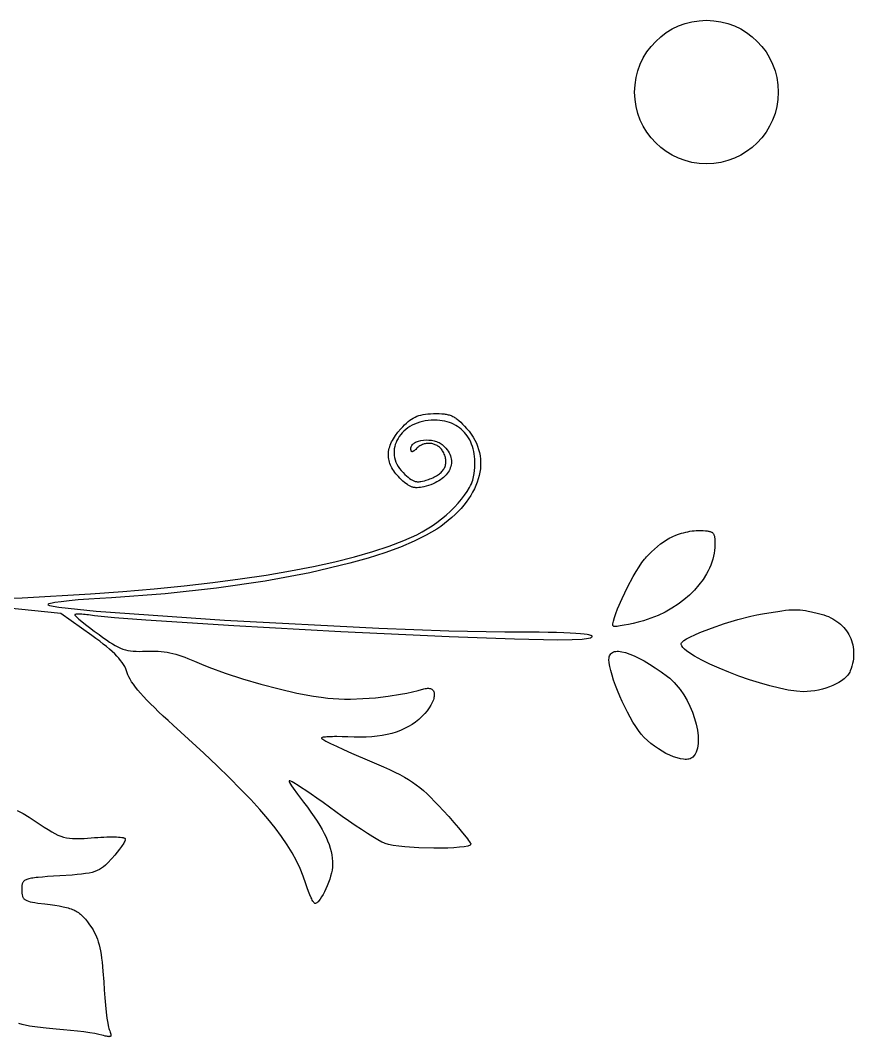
# Model space of a CAD drawing. Extents: x -119 to 121, y -47 to 51.
# Drawn here: x 108.55 to 121.32, y 33.15 to 48.73 of the extents above; entities that cross this region are included whole.
import ezdxf

# ---------------------------------------------------------------- set-up
doc = ezdxf.new("R2010")
doc.units = 0
doc.layers.add('BLACK', color=7, linetype='CONTINUOUS')

msp = doc.modelspace()

# ---------------------------------------------------------------- linework, layer by layer
at = {"layer": 'BLACK', "linetype": 'CONTINUOUS'}
for p, q in [((114.687, 42.6758), (114.721, 42.6828)), ((114.721, 42.6828), (114.756, 42.6884)), ((114.756, 42.6884), (114.794, 42.6926)), ((114.794, 42.6926), (114.836, 42.6955)), ((114.836, 42.6955), (114.88, 42.6974)), ((114.88, 42.6974), (114.926, 42.6982)), ((114.926, 42.6982), (114.968, 42.6978)), ((114.968, 42.6978), (115.006, 42.6961)), ((115.006, 42.6961), (115.042, 42.6929)), ((115.042, 42.6929), (115.059, 42.6906)), ((115.059, 42.6906), (115.075, 42.6879)), ((115.075, 42.6879), (115.091, 42.6848)), ((115.091, 42.6848), (115.106, 42.6811)), ((115.106, 42.6811), (115.121, 42.677)), ((114.409, 42.4961), (114.437, 42.5249)), ((114.437, 42.5249), (114.465, 42.5509)), ((114.465, 42.5509), (114.491, 42.5743)), ((114.491, 42.5743), (114.518, 42.5953)), ((114.518, 42.5953), (114.544, 42.6139)), ((114.544, 42.6139), (114.571, 42.6302)), ((114.59, 42.5364), (114.553, 42.5186)), ((114.571, 42.6302), (114.598, 42.6445)), ((114.628, 42.5522), (114.59, 42.5364)), ((114.598, 42.6445), (114.626, 42.6567)), ((114.626, 42.6567), (114.656, 42.6671)), ((114.669, 42.5659), (114.628, 42.5522)), ((114.656, 42.6671), (114.687, 42.6758)), ((114.71, 42.5774), (114.669, 42.5659)), ((114.754, 42.5865), (114.71, 42.5774)), ((114.799, 42.5931), (114.754, 42.5865)), ((114.846, 42.5972), (114.799, 42.5931)), ((114.894, 42.5986), (114.846, 42.5972)), ((114.935, 42.5976), (114.894, 42.5986)), ((114.975, 42.5944), (114.935, 42.5976)), ((115.014, 42.5893), (114.975, 42.5944)), ((115.052, 42.5821), (115.014, 42.5893)), ((115.088, 42.5731), (115.052, 42.5821)), ((115.123, 42.562), (115.088, 42.5731)), ((115.121, 42.677), (115.135, 42.6723)), ((115.157, 42.5492), (115.123, 42.562)), ((115.135, 42.6723), (115.149, 42.667)), ((115.149, 42.667), (115.163, 42.6612)), ((115.189, 42.5344), (115.157, 42.5492)), ((115.163, 42.6612), (115.177, 42.6548)), ((115.177, 42.6548), (115.19, 42.6478)), ((115.221, 42.5179), (115.189, 42.5344)), ((115.19, 42.6478), (115.204, 42.6401)), ((115.204, 42.6401), (115.217, 42.6317)), ((115.217, 42.6317), (115.23, 42.6227)), ((115.23, 42.6227), (115.243, 42.6129)), ((115.243, 42.6129), (115.27, 42.5912)), ((115.27, 42.5912), (115.298, 42.5664)), ((115.298, 42.5664), (115.326, 42.5383)), ((115.326, 42.5383), (115.356, 42.5068)), ((114.298, 42.3627), (114.336, 42.4133)), ((114.336, 42.4133), (114.379, 42.4645)), ((114.378, 42.3763), (114.356, 42.3477)), ((114.401, 42.4036), (114.378, 42.3763)), ((114.379, 42.4645), (114.409, 42.4961)), ((114.427, 42.4297), (114.401, 42.4036)), ((114.456, 42.4543), (114.427, 42.4297)), ((114.486, 42.4774), (114.456, 42.4543)), ((114.519, 42.4989), (114.486, 42.4774)), ((114.553, 42.5186), (114.519, 42.4989)), ((115.25, 42.4996), (115.221, 42.5179)), ((115.279, 42.4796), (115.25, 42.4996)), ((115.305, 42.458), (115.279, 42.4796)), ((115.331, 42.4346), (115.305, 42.458)), ((115.355, 42.4097), (115.331, 42.4346)), ((115.377, 42.3832), (115.355, 42.4097)), ((115.356, 42.5068), (115.388, 42.4716)), ((115.398, 42.3552), (115.377, 42.3832)), ((115.388, 42.4716), (115.425, 42.4281)), ((115.425, 42.4281), (115.458, 42.3836)), ((115.458, 42.3836), (115.488, 42.3383)), ((114.21, 42.1902), (114.218, 42.2144)), ((114.218, 42.2144), (114.228, 42.2388)), ((114.228, 42.2388), (114.239, 42.2632)), ((114.239, 42.2632), (114.252, 42.2879)), ((114.252, 42.2879), (114.266, 42.3126)), ((114.266, 42.3126), (114.281, 42.3376)), ((114.281, 42.3376), (114.298, 42.3627)), ((114.295, 42.2241), (114.286, 42.1914)), ((114.306, 42.2562), (114.295, 42.2241)), ((114.32, 42.2876), (114.306, 42.2562)), ((114.337, 42.3181), (114.32, 42.2876)), ((114.356, 42.3477), (114.337, 42.3181)), ((114.55, 42.2113), (114.558, 42.2221)), ((114.558, 42.2221), (114.567, 42.2322)), ((114.567, 42.2322), (114.578, 42.2416)), ((114.578, 42.2416), (114.591, 42.2502)), ((114.591, 42.2502), (114.604, 42.2581)), ((114.604, 42.2581), (114.619, 42.2653)), ((114.619, 42.2653), (114.635, 42.2716)), ((114.635, 42.2716), (114.652, 42.2772)), ((114.652, 42.2772), (114.688, 42.2861)), ((114.697, 42.2165), (114.683, 42.2095)), ((114.688, 42.2861), (114.726, 42.2917)), ((114.711, 42.2226), (114.697, 42.2165)), ((114.725, 42.2279), (114.711, 42.2226)), ((114.739, 42.2323), (114.725, 42.2279)), ((114.726, 42.2917), (114.766, 42.294)), ((114.753, 42.2358), (114.739, 42.2323)), ((114.768, 42.2385), (114.753, 42.2358)), ((114.766, 42.294), (114.807, 42.2929)), ((114.782, 42.2404), (114.768, 42.2385)), ((114.797, 42.2414), (114.782, 42.2404)), ((114.811, 42.2417), (114.797, 42.2414)), ((114.807, 42.2929), (114.848, 42.2883)), ((114.825, 42.2411), (114.811, 42.2417)), ((114.84, 42.2396), (114.825, 42.2411)), ((114.854, 42.2374), (114.84, 42.2396)), ((114.848, 42.2883), (114.889, 42.2802)), ((114.868, 42.2344), (114.854, 42.2374)), ((114.882, 42.2306), (114.868, 42.2344)), ((114.895, 42.226), (114.882, 42.2306)), ((114.889, 42.2802), (114.908, 42.2748)), ((114.908, 42.2206), (114.895, 42.226)), ((114.908, 42.2748), (114.928, 42.2685)), ((114.922, 42.2145), (114.908, 42.2206)), ((114.934, 42.2075), (114.922, 42.2145)), ((114.928, 42.2685), (114.947, 42.2612)), ((114.947, 42.2612), (114.965, 42.253)), ((114.965, 42.253), (114.982, 42.2438)), ((114.982, 42.2438), (114.998, 42.2337)), ((114.998, 42.2337), (115.014, 42.2226)), ((115.014, 42.2226), (115.028, 42.2105)), ((115.417, 42.3257), (115.398, 42.3552)), ((115.435, 42.2947), (115.417, 42.3257)), ((115.451, 42.2623), (115.435, 42.2947)), ((115.465, 42.2286), (115.451, 42.2623)), ((115.477, 42.1935), (115.465, 42.2286)), ((115.488, 42.3383), (115.514, 42.2921)), ((115.514, 42.2921), (115.537, 42.2451)), ((115.537, 42.2451), (115.556, 42.1974)), ((114.19, 42.0712), (114.191, 42.0947)), ((114.19, 42.0478), (114.19, 42.0712)), ((114.191, 42.0947), (114.193, 42.1184)), ((114.193, 42.1184), (114.198, 42.1422)), ((114.198, 42.1422), (114.203, 42.1661)), ((114.203, 42.1661), (114.21, 42.1902)), ((114.28, 42.1582), (114.277, 42.1246)), ((114.277, 42.1246), (114.277, 42.0908)), ((114.277, 42.0908), (114.279, 42.0569)), ((114.279, 42.0569), (114.285, 42.0229)), ((114.286, 42.1914), (114.28, 42.1582)), ((114.534, 42.1612), (114.535, 42.1747)), ((114.535, 42.1554), (114.534, 42.1612)), ((114.535, 42.1747), (114.538, 42.1876)), ((114.535, 42.15), (114.535, 42.1554)), ((114.535, 42.145), (114.535, 42.15)), ((114.536, 42.1403), (114.535, 42.145)), ((114.536, 42.136), (114.536, 42.1403)), ((114.537, 42.1321), (114.536, 42.136)), ((114.538, 42.1286), (114.537, 42.1321)), ((114.538, 42.1876), (114.543, 42.1998)), ((114.539, 42.1254), (114.538, 42.1286)), ((114.54, 42.1226), (114.539, 42.1254)), ((114.541, 42.1202), (114.54, 42.1226)), ((114.543, 42.1182), (114.541, 42.1202)), ((114.543, 42.1998), (114.55, 42.2113)), ((114.545, 42.1165), (114.543, 42.1182)), ((114.546, 42.1152), (114.545, 42.1165)), ((114.548, 42.1143), (114.546, 42.1152)), ((114.551, 42.1137), (114.548, 42.1143)), ((114.553, 42.1135), (114.551, 42.1137)), ((114.556, 42.1137), (114.553, 42.1135)), ((114.558, 42.1143), (114.556, 42.1137)), ((114.561, 42.1152), (114.558, 42.1143)), ((114.564, 42.1165), (114.561, 42.1152)), ((114.568, 42.1182), (114.564, 42.1165)), ((114.571, 42.1202), (114.568, 42.1182)), ((114.575, 42.1226), (114.571, 42.1202)), ((114.579, 42.1254), (114.575, 42.1226)), ((114.583, 42.1286), (114.579, 42.1254)), ((114.588, 42.1321), (114.583, 42.1286)), ((114.592, 42.136), (114.588, 42.1321)), ((114.597, 42.1403), (114.592, 42.136)), ((114.608, 42.15), (114.597, 42.1403)), ((114.619, 42.1612), (114.608, 42.15)), ((114.631, 42.1726), (114.619, 42.1612)), ((114.644, 42.1832), (114.631, 42.1726)), ((114.657, 42.1928), (114.644, 42.1832)), ((114.67, 42.2016), (114.657, 42.1928)), ((114.683, 42.2095), (114.67, 42.2016)), ((114.947, 42.1999), (114.934, 42.2075)), ((114.959, 42.1914), (114.947, 42.1999)), ((114.97, 42.1822), (114.959, 42.1914)), ((114.981, 42.1723), (114.97, 42.1822)), ((114.992, 42.1616), (114.981, 42.1723)), ((115.002, 42.1502), (114.992, 42.1616)), ((115.011, 42.1381), (115.002, 42.1502)), ((115.02, 42.1253), (115.011, 42.1381)), ((115.028, 42.1118), (115.02, 42.1253)), ((115.028, 42.2105), (115.051, 42.1885)), ((115.037, 42.094), (115.028, 42.1118)), ((115.045, 42.0765), (115.037, 42.094)), ((115.052, 42.0593), (115.045, 42.0765)), ((115.051, 42.1885), (115.071, 42.1661)), ((115.057, 42.0424), (115.052, 42.0593)), ((115.071, 42.1661), (115.089, 42.1434)), ((115.089, 42.1434), (115.105, 42.1205)), ((115.105, 42.1205), (115.119, 42.0973)), ((115.119, 42.0973), (115.13, 42.0739)), ((115.13, 42.0739), (115.14, 42.0505)), ((115.488, 42.1571), (115.477, 42.1935)), ((115.497, 42.1195), (115.488, 42.1571)), ((115.505, 42.0807), (115.497, 42.1195)), ((115.51, 42.0407), (115.505, 42.0807)), ((115.556, 42.1974), (115.572, 42.1491)), ((115.572, 42.1491), (115.584, 42.1002)), ((115.584, 42.1002), (115.594, 42.0508)), ((114.192, 42.0245), (114.19, 42.0478)), ((114.195, 42.0013), (114.192, 42.0245)), ((114.199, 41.9782), (114.195, 42.0013)), ((114.205, 41.9553), (114.199, 41.9782)), ((114.212, 41.9324), (114.205, 41.9553)), ((114.221, 41.9097), (114.212, 41.9324)), ((114.231, 41.8871), (114.221, 41.9097)), ((114.285, 42.0229), (114.294, 41.989)), ((114.294, 41.989), (114.305, 41.9553)), ((114.305, 41.9553), (114.321, 41.922)), ((114.321, 41.922), (114.339, 41.8891)), ((115.062, 42.0257), (115.057, 42.0424)), ((115.057, 41.8878), (115.062, 41.902)), ((115.065, 42.0092), (115.062, 42.0257)), ((115.062, 41.902), (115.065, 41.9164)), ((115.068, 41.993), (115.065, 42.0092)), ((115.065, 41.9164), (115.068, 41.9312)), ((115.069, 41.9772), (115.068, 41.993)), ((115.068, 41.9312), (115.07, 41.9462)), ((115.07, 41.9615), (115.069, 41.9772)), ((115.07, 41.9462), (115.07, 41.9615)), ((115.14, 42.0505), (115.147, 42.027)), ((115.151, 41.9103), (115.146, 41.8875)), ((115.147, 42.027), (115.152, 42.0035)), ((115.154, 41.9334), (115.151, 41.9103)), ((115.152, 42.0035), (115.155, 41.98)), ((115.155, 41.9566), (115.154, 41.9334)), ((115.155, 41.98), (115.155, 41.9566)), ((115.513, 41.9995), (115.51, 42.0407)), ((115.515, 41.9572), (115.513, 41.9995)), ((115.513, 41.8696), (115.515, 41.9139)), ((115.515, 41.9139), (115.515, 41.9572)), ((115.594, 42.0508), (115.6, 42.001)), ((115.602, 41.9002), (115.598, 41.8495)), ((115.6, 42.001), (115.602, 41.9507)), ((115.602, 41.9507), (115.602, 41.9002)), ((114.243, 41.8646), (114.231, 41.8871)), ((114.256, 41.8421), (114.243, 41.8646)), ((114.271, 41.8198), (114.256, 41.8421)), ((114.287, 41.7976), (114.271, 41.8198)), ((114.304, 41.7755), (114.287, 41.7976)), ((114.323, 41.7534), (114.304, 41.7755)), ((114.343, 41.7315), (114.323, 41.7534)), ((114.339, 41.8891), (114.361, 41.8568)), ((114.361, 41.8568), (114.386, 41.8251)), ((114.386, 41.8251), (114.415, 41.7943)), ((114.415, 41.7943), (114.442, 41.7668)), ((114.442, 41.7668), (114.468, 41.7425)), ((114.924, 41.7426), (114.94, 41.7529)), ((114.94, 41.7529), (114.956, 41.7635)), ((114.956, 41.7635), (114.971, 41.7745)), ((114.971, 41.7745), (114.984, 41.7858)), ((114.984, 41.7858), (114.997, 41.7974)), ((114.997, 41.7974), (115.009, 41.8094)), ((115.009, 41.8094), (115.019, 41.8216)), ((115.019, 41.8216), (115.029, 41.8342)), ((115.029, 41.8342), (115.038, 41.8472)), ((115.038, 41.8472), (115.045, 41.8604)), ((115.045, 41.8604), (115.052, 41.874)), ((115.052, 41.874), (115.057, 41.8878)), ((115.073, 41.7585), (115.054, 41.7388)), ((115.09, 41.7788), (115.073, 41.7585)), ((115.105, 41.7996), (115.09, 41.7788)), ((115.118, 41.821), (115.105, 41.7996)), ((115.129, 41.8428), (115.118, 41.821)), ((115.138, 41.865), (115.129, 41.8428)), ((115.146, 41.8875), (115.138, 41.865)), ((115.494, 41.7308), (115.502, 41.778)), ((115.502, 41.778), (115.508, 41.8242)), ((115.508, 41.8242), (115.513, 41.8696)), ((115.58, 41.7475), (115.566, 41.6964)), ((115.59, 41.7985), (115.58, 41.7475)), ((115.598, 41.8495), (115.59, 41.7985)), ((114.365, 41.7096), (114.343, 41.7315)), ((114.39, 41.6845), (114.365, 41.7096)), ((114.413, 41.6619), (114.39, 41.6845)), ((114.436, 41.6418), (114.413, 41.6619)), ((114.458, 41.6242), (114.436, 41.6418)), ((114.48, 41.6089), (114.458, 41.6242)), ((114.468, 41.7425), (114.492, 41.7214)), ((114.49, 41.6021), (114.48, 41.6089)), ((114.501, 41.5959), (114.49, 41.6021)), ((114.492, 41.7214), (114.515, 41.7033)), ((114.512, 41.5902), (114.501, 41.5959)), ((114.522, 41.5851), (114.512, 41.5902)), ((114.515, 41.7033), (114.536, 41.6881)), ((114.536, 41.6881), (114.547, 41.6816)), ((114.547, 41.6816), (114.557, 41.6758)), ((114.557, 41.6758), (114.567, 41.6707)), ((114.567, 41.6707), (114.578, 41.6662)), ((114.578, 41.6662), (114.588, 41.6625)), ((114.588, 41.6625), (114.598, 41.6593)), ((114.598, 41.6593), (114.608, 41.6568)), ((114.608, 41.6568), (114.619, 41.655)), ((114.619, 41.655), (114.629, 41.6537)), ((114.629, 41.6537), (114.64, 41.6531)), ((114.64, 41.6531), (114.651, 41.653)), ((114.651, 41.653), (114.663, 41.6536)), ((114.663, 41.6536), (114.674, 41.6547)), ((114.674, 41.6547), (114.686, 41.6564)), ((114.686, 41.6564), (114.712, 41.6613)), ((114.712, 41.6613), (114.74, 41.6684)), ((114.74, 41.6684), (114.77, 41.6775)), ((114.77, 41.6775), (114.803, 41.6884)), ((114.806, 41.5964), (114.77, 41.5854)), ((114.803, 41.6884), (114.825, 41.6966)), ((114.84, 41.6085), (114.806, 41.5964)), ((114.825, 41.6966), (114.847, 41.705)), ((114.873, 41.6216), (114.84, 41.6085)), ((114.847, 41.705), (114.868, 41.7139)), ((114.868, 41.7139), (114.887, 41.7231)), ((114.904, 41.6358), (114.873, 41.6216)), ((114.887, 41.7231), (114.906, 41.7327)), ((114.933, 41.6509), (114.904, 41.6358)), ((114.906, 41.7327), (114.924, 41.7426)), ((114.961, 41.6669), (114.933, 41.6509)), ((114.987, 41.6837), (114.961, 41.6669)), ((115.011, 41.7013), (114.987, 41.6837)), ((115.033, 41.7197), (115.011, 41.7013)), ((115.054, 41.7388), (115.033, 41.7197)), ((115.432, 41.5647), (115.447, 41.5937)), ((115.447, 41.5937), (115.46, 41.6222)), ((115.46, 41.6222), (115.471, 41.6503)), ((115.471, 41.6503), (115.481, 41.6778)), ((115.481, 41.6778), (115.488, 41.7046)), ((115.488, 41.7046), (115.494, 41.7308)), ((115.53, 41.5943), (115.506, 41.5435)), ((115.55, 41.6453), (115.53, 41.5943)), ((115.566, 41.6964), (115.55, 41.6453)), ((114.533, 41.5805), (114.522, 41.5851)), ((114.543, 41.5764), (114.533, 41.5805)), ((114.554, 41.5729), (114.543, 41.5764)), ((114.565, 41.5698), (114.554, 41.5729)), ((114.575, 41.5673), (114.565, 41.5698)), ((114.586, 41.5652), (114.575, 41.5673)), ((114.597, 41.5637), (114.586, 41.5652)), ((114.608, 41.5626), (114.597, 41.5637)), ((114.62, 41.5619), (114.608, 41.5626)), ((114.631, 41.5618), (114.62, 41.5619)), ((114.655, 41.5627), (114.631, 41.5618)), ((114.679, 41.5654), (114.655, 41.5627)), ((114.705, 41.5697), (114.679, 41.5654)), ((114.732, 41.5755), (114.705, 41.5697)), ((114.77, 41.5854), (114.732, 41.5755)), ((115.309, 41.3844), (115.356, 41.4453)), ((115.356, 41.4453), (115.397, 41.5055)), ((115.397, 41.5055), (115.432, 41.5647)), ((115.451, 41.4425), (115.419, 41.3925)), ((115.48, 41.4928), (115.451, 41.4425)), ((115.506, 41.5435), (115.48, 41.4928)), ((115.2, 41.2625), (115.257, 41.3233)), ((115.257, 41.3233), (115.309, 41.3844)), ((115.345, 41.2939), (115.303, 41.2453)), ((115.383, 41.343), (115.345, 41.2939)), ((115.419, 41.3925), (115.383, 41.343)), ((115.005, 41.0863), (115.074, 41.1435)), ((115.074, 41.1435), (115.139, 41.2024)), ((115.139, 41.2024), (115.2, 41.2625)), ((115.211, 41.1502), (115.161, 41.1037)), ((115.259, 41.1974), (115.211, 41.1502)), ((115.303, 41.2453), (115.259, 41.1974)), ((114.783, 40.9295), (114.859, 40.9788)), ((114.859, 40.9788), (114.933, 41.0313)), ((114.992, 40.9693), (114.93, 40.9264)), ((114.933, 41.0313), (115.005, 41.0863)), ((115.051, 41.0132), (114.992, 40.9693)), ((115.107, 41.058), (115.051, 41.0132)), ((115.161, 41.1037), (115.107, 41.058)), ((114.428, 40.7521), (114.626, 40.8418)), ((114.77, 40.8323), (114.584, 40.7406)), ((114.626, 40.8418), (114.705, 40.8836)), ((114.705, 40.8836), (114.783, 40.9295)), ((114.93, 40.9264), (114.77, 40.8323)), ((118.526, 40.806), (118.555, 40.8189)), ((118.555, 40.8189), (118.585, 40.8313)), ((118.585, 40.8313), (118.616, 40.8429)), ((118.616, 40.8429), (118.647, 40.8538)), ((118.647, 40.8538), (118.68, 40.8638)), ((118.68, 40.8638), (118.712, 40.8729)), ((118.712, 40.8729), (118.745, 40.8811)), ((118.745, 40.8811), (118.777, 40.8882)), ((118.777, 40.8882), (118.809, 40.8941)), ((118.809, 40.8941), (118.841, 40.8989)), ((118.841, 40.8989), (118.872, 40.9024)), ((118.872, 40.9024), (118.902, 40.9045)), ((118.902, 40.9045), (118.93, 40.9053)), ((118.93, 40.9053), (118.974, 40.9051)), ((118.974, 40.9051), (119.012, 40.9043)), ((119.012, 40.9043), (119.046, 40.9027)), ((119.046, 40.9027), (119.075, 40.9)), ((119.075, 40.9), (119.088, 40.8982)), ((119.088, 40.8982), (119.1, 40.896)), ((119.1, 40.896), (119.111, 40.8934)), ((119.111, 40.8934), (119.121, 40.8904)), ((119.121, 40.8904), (119.13, 40.8869)), ((119.13, 40.8869), (119.139, 40.883)), ((119.139, 40.883), (119.146, 40.8785)), ((119.146, 40.8785), (119.153, 40.8735)), ((119.153, 40.8735), (119.159, 40.8679)), ((119.159, 40.8679), (119.165, 40.8617)), ((119.165, 40.8617), (119.17, 40.8549)), ((119.17, 40.8549), (119.174, 40.8474)), ((119.174, 40.8474), (119.177, 40.8392)), ((119.177, 40.8392), (119.18, 40.8302)), ((119.18, 40.8302), (119.183, 40.8205)), ((119.183, 40.8205), (119.185, 40.81)), ((119.185, 40.81), (119.187, 40.7987)), ((113.951, 40.5827), (114.203, 40.6657)), ((114.203, 40.6657), (114.428, 40.7521)), ((114.584, 40.7406), (114.373, 40.6517)), ((118.265, 40.6213), (118.312, 40.6617)), ((118.312, 40.6617), (118.36, 40.7)), ((118.36, 40.7), (118.383, 40.7179)), ((118.383, 40.7179), (118.406, 40.7346)), ((118.406, 40.7346), (118.429, 40.7501)), ((118.429, 40.7501), (118.45, 40.7642)), ((118.45, 40.7642), (118.474, 40.7785)), ((118.474, 40.7785), (118.499, 40.7925)), ((118.499, 40.7925), (118.526, 40.806)), ((119.187, 40.7987), (119.188, 40.7865)), ((119.188, 40.7865), (119.19, 40.7594)), ((119.19, 40.7594), (119.191, 40.7285)), ((119.191, 40.6936), (119.19, 40.6479)), ((119.191, 40.7285), (119.191, 40.6936)), ((113.369, 40.4274), (113.672, 40.5032)), ((113.672, 40.5032), (113.951, 40.5827)), ((114.137, 40.5657), (113.879, 40.4831)), ((114.373, 40.6517), (114.137, 40.5657)), ((118.126, 40.4843), (118.142, 40.502)), ((118.142, 40.502), (118.178, 40.5399)), ((118.178, 40.5399), (118.22, 40.5802)), ((118.22, 40.5802), (118.265, 40.6213)), ((119.17, 40.511), (119.158, 40.4656)), ((119.179, 40.5566), (119.17, 40.511)), ((119.186, 40.6022), (119.179, 40.5566)), ((119.19, 40.6479), (119.186, 40.6022)), ((112.689, 40.2875), (113.041, 40.3555)), ((113.6, 40.404), (112.984, 40.2579)), ((113.041, 40.3555), (113.369, 40.4274)), ((113.879, 40.4831), (113.6, 40.404)), ((117.985, 40.2803), (118.029, 40.3515)), ((118.029, 40.3515), (118.072, 40.4146)), ((118.072, 40.4146), (118.112, 40.4678)), ((118.112, 40.4678), (118.126, 40.4843)), ((119.127, 40.3756), (119.108, 40.331)), ((119.143, 40.4205), (119.127, 40.3756)), ((119.158, 40.4656), (119.143, 40.4205)), ((111.918, 40.1638), (112.315, 40.2235)), ((112.984, 40.2579), (112.3, 40.1297)), ((112.315, 40.2235), (112.689, 40.2875)), ((117.852, 40.0358), (117.941, 40.2027)), ((117.941, 40.2027), (117.985, 40.2803)), ((119.063, 40.2432), (119.009, 40.1574)), ((119.086, 40.2869), (119.063, 40.2432)), ((119.108, 40.331), (119.086, 40.2869)), ((110.601, 40.0113), (111.06, 40.0576)), ((111.06, 40.0576), (111.499, 40.1084)), ((111.499, 40.1084), (111.918, 40.1638)), ((112.3, 40.1297), (111.558, 40.0216)), ((117.769, 39.8655), (117.852, 40.0358)), ((118.947, 40.0743), (118.877, 39.9942)), ((119.009, 40.1574), (118.947, 40.0743)), ((107.947, 39.8487), (108.58, 39.8752)), ((108.58, 39.8752), (109.626, 39.9332)), ((109.626, 39.9332), (110.123, 39.9698)), ((109.948, 39.8752), (109.769, 39.866)), ((110.771, 39.936), (109.948, 39.8752)), ((110.123, 39.9698), (110.601, 40.0113)), ((111.558, 40.0216), (110.771, 39.936)), ((118.8, 39.9177), (118.716, 39.8452)), ((118.877, 39.9942), (118.8, 39.9177)), ((109.172, 39.6353), (108.326, 39.7199)), ((108.975, 39.7764), (108.972, 39.7665)), ((108.972, 39.7665), (109, 39.7554)), ((108.988, 39.7819), (108.975, 39.7764)), ((109.011, 39.7879), (108.988, 39.7819)), ((109, 39.7554), (109.14, 39.7301)), ((109.041, 39.7942), (109.011, 39.7879)), ((109.079, 39.8007), (109.041, 39.7942)), ((109.176, 39.8145), (109.079, 39.8007)), ((109.14, 39.7301), (109.715, 39.6696)), ((109.298, 39.8284), (109.176, 39.8145)), ((109.439, 39.842), (109.298, 39.8284)), ((109.598, 39.8548), (109.439, 39.842)), ((109.769, 39.866), (109.598, 39.8548)), ((117.7, 39.706), (117.769, 39.8655)), ((118.626, 39.7773), (118.53, 39.7143)), ((118.716, 39.8452), (118.626, 39.7773)), ((109.645, 39.2966), (109.172, 39.6353)), ((109.385, 39.6166), (109.384, 39.6154)), ((109.384, 39.6154), (109.384, 39.6141)), ((109.384, 39.6141), (109.386, 39.6088)), ((109.387, 39.6177), (109.385, 39.6166)), ((109.386, 39.6088), (109.392, 39.6011)), ((109.39, 39.6187), (109.387, 39.6177)), ((109.397, 39.6205), (109.39, 39.6187)), ((109.392, 39.6011), (109.401, 39.5909)), ((109.408, 39.6218), (109.397, 39.6205)), ((109.401, 39.5909), (109.414, 39.5786)), ((109.42, 39.6228), (109.408, 39.6218)), ((109.414, 39.5786), (109.448, 39.5479)), ((109.435, 39.6233), (109.42, 39.6228)), ((109.453, 39.6233), (109.435, 39.6233)), ((109.472, 39.6229), (109.453, 39.6233)), ((109.494, 39.622), (109.472, 39.6229)), ((109.517, 39.6206), (109.494, 39.622)), ((109.542, 39.6186), (109.517, 39.6206)), ((109.568, 39.6161), (109.542, 39.6186)), ((109.596, 39.613), (109.568, 39.6161)), ((109.626, 39.6093), (109.596, 39.613)), ((109.656, 39.605), (109.626, 39.6093)), ((109.687, 39.6), (109.656, 39.605)), ((109.994, 39.5693), (109.687, 39.6)), ((109.715, 39.6696), (111.681, 39.5303)), ((110.475, 39.5314), (109.994, 39.5693)), ((117.636, 39.5189), (117.651, 39.5719)), ((117.651, 39.5719), (117.673, 39.6348)), ((117.673, 39.6348), (117.7, 39.706)), ((118.323, 39.6054), (118.212, 39.5604)), ((118.429, 39.6569), (118.323, 39.6054)), ((118.53, 39.7143), (118.429, 39.6569)), ((119.541, 39.5408), (119.74, 39.5923)), ((119.74, 39.5923), (119.832, 39.6125)), ((119.832, 39.6125), (119.918, 39.6282)), ((119.918, 39.6282), (120.085, 39.656)), ((120.085, 39.656), (120.156, 39.667)), ((120.156, 39.667), (120.218, 39.6759)), ((120.218, 39.6759), (120.274, 39.683)), ((120.274, 39.683), (120.325, 39.6881)), ((120.325, 39.6881), (120.371, 39.6913)), ((120.371, 39.6913), (120.414, 39.6926)), ((120.414, 39.6926), (120.456, 39.692)), ((120.456, 39.692), (120.496, 39.6895)), ((120.496, 39.6895), (120.536, 39.6851)), ((120.536, 39.6851), (120.578, 39.6788)), ((120.578, 39.6788), (120.622, 39.6707)), ((120.622, 39.6707), (120.669, 39.6607)), ((120.669, 39.6607), (120.779, 39.6353)), ((120.779, 39.6353), (120.819, 39.6252)), ((120.819, 39.6252), (120.858, 39.6136)), ((120.858, 39.6136), (120.895, 39.6004)), ((120.895, 39.6004), (120.932, 39.5858)), ((120.932, 39.5858), (120.966, 39.5697)), ((120.966, 39.5697), (120.999, 39.5523)), ((109.448, 39.5479), (109.494, 39.51)), ((109.494, 39.51), (109.55, 39.4662)), ((109.55, 39.4662), (109.613, 39.4176)), ((109.613, 39.4176), (109.683, 39.3654)), ((111.822, 39.443), (110.475, 39.5314)), ((111.681, 39.5303), (114.043, 39.4083)), ((113.46, 39.3519), (111.822, 39.443)), ((114.043, 39.4083), (115.114, 39.3692)), ((117.628, 39.462), (117.629, 39.4776)), ((117.629, 39.45), (117.628, 39.462)), ((117.629, 39.4776), (117.636, 39.5189)), ((117.633, 39.4418), (117.629, 39.45)), ((117.639, 39.4377), (117.633, 39.4418)), ((117.643, 39.4366), (117.639, 39.4377)), ((117.647, 39.4357), (117.643, 39.4366)), ((117.66, 39.435), (117.647, 39.4357)), ((117.676, 39.4354), (117.66, 39.435)), ((117.695, 39.437), (117.676, 39.4354)), ((117.717, 39.4397), (117.695, 39.437)), ((117.742, 39.4434), (117.717, 39.4397)), ((117.799, 39.4536), (117.742, 39.4434)), ((117.866, 39.4671), (117.799, 39.4536)), ((117.939, 39.4834), (117.866, 39.4671)), ((118.016, 39.502), (117.939, 39.4834)), ((118.098, 39.5224), (118.016, 39.502)), ((118.212, 39.5604), (118.098, 39.5224)), ((118.96, 39.3412), (119.138, 39.4104)), ((119.138, 39.4104), (119.336, 39.4785)), ((119.336, 39.4785), (119.541, 39.5408)), ((120.999, 39.5523), (121.031, 39.5335)), ((121.031, 39.5335), (121.061, 39.5133)), ((121.061, 39.5133), (121.09, 39.492)), ((121.09, 39.492), (121.117, 39.4694)), ((121.117, 39.4694), (121.142, 39.4456)), ((121.142, 39.4456), (121.166, 39.4207)), ((121.166, 39.4207), (121.188, 39.3947)), ((109.709, 39.2513), (109.645, 39.2966)), ((109.683, 39.3654), (109.758, 39.3107)), ((109.758, 39.3107), (109.816, 39.2682)), ((109.816, 39.2682), (109.869, 39.2303)), ((115.12, 39.2754), (113.46, 39.3519)), ((115.114, 39.3692), (115.974, 39.353)), ((116.123, 39.2396), (115.12, 39.2754)), ((115.974, 39.353), (116.339, 39.352)), ((116.339, 39.352), (116.497, 39.3507)), ((116.497, 39.3507), (116.639, 39.3487)), ((116.639, 39.3487), (116.766, 39.3462)), ((116.766, 39.3462), (116.878, 39.343)), ((116.878, 39.343), (116.976, 39.3391)), ((116.976, 39.3391), (117.06, 39.3345)), ((117.06, 39.3345), (117.131, 39.3292)), ((117.131, 39.3292), (117.189, 39.3231)), ((117.189, 39.3231), (117.235, 39.3162)), ((117.235, 39.3162), (117.254, 39.3124)), ((117.254, 39.3124), (117.27, 39.3084)), ((117.284, 39.2585), (117.255, 39.2499)), ((117.27, 39.3084), (117.283, 39.3042)), ((117.283, 39.3042), (117.293, 39.2998)), ((117.3, 39.2684), (117.284, 39.2585)), ((117.293, 39.2998), (117.3, 39.2951)), ((117.3, 39.2951), (117.305, 39.2902)), ((117.305, 39.2742), (117.3, 39.2684)), ((117.305, 39.2902), (117.308, 39.2851)), ((117.308, 39.2798), (117.305, 39.2742)), ((117.308, 39.2851), (117.308, 39.2798)), ((118.758, 39.2463), (118.815, 39.276)), ((118.815, 39.276), (118.882, 39.3078)), ((118.882, 39.3078), (118.96, 39.3412)), ((121.188, 39.3947), (121.208, 39.3677)), ((121.208, 39.3677), (121.227, 39.3397)), ((121.227, 39.3397), (121.244, 39.3107)), ((121.244, 39.3107), (121.26, 39.2808)), ((121.26, 39.2808), (121.273, 39.2501)), ((109.768, 39.2081), (109.709, 39.2513)), ((109.822, 39.1667), (109.768, 39.2081)), ((109.872, 39.1269), (109.822, 39.1667)), ((109.869, 39.2303), (109.918, 39.197)), ((109.917, 39.0887), (109.872, 39.1269)), ((109.918, 39.197), (109.964, 39.1678)), ((109.964, 39.1678), (110.006, 39.1427)), ((110.006, 39.1427), (110.046, 39.1212)), ((110.046, 39.1212), (110.085, 39.1032)), ((110.085, 39.1032), (110.123, 39.0885)), ((116.784, 39.2269), (116.123, 39.2396)), ((117.004, 39.2291), (116.784, 39.2269)), ((117.159, 39.2367), (117.004, 39.2291)), ((117.255, 39.2499), (117.159, 39.2367)), ((118.676, 39.1767), (118.68, 39.1858)), ((118.677, 39.1578), (118.676, 39.1767)), ((118.686, 39.1369), (118.677, 39.1578)), ((118.68, 39.1858), (118.688, 39.1961)), ((118.702, 39.1143), (118.686, 39.1369)), ((118.688, 39.1961), (118.716, 39.2195)), ((118.725, 39.0901), (118.702, 39.1143)), ((118.716, 39.2195), (118.758, 39.2463)), ((121.273, 39.2501), (121.285, 39.2185)), ((121.285, 39.2185), (121.295, 39.1862)), ((121.295, 39.1862), (121.303, 39.1531)), ((121.303, 39.1531), (121.309, 39.1193)), ((121.309, 39.1193), (121.314, 39.0849)), ((109.959, 39.0519), (109.917, 39.0887)), ((109.997, 39.0163), (109.959, 39.0519)), ((110.03, 38.9817), (109.997, 39.0163)), ((110.061, 38.9481), (110.03, 38.9817)), ((110.088, 38.9152), (110.061, 38.9481)), ((110.123, 39.0885), (110.161, 39.0767)), ((110.161, 39.0767), (110.199, 39.0676)), ((110.199, 39.0676), (110.238, 39.0611)), ((110.238, 39.0611), (110.28, 39.0567)), ((110.28, 39.0567), (110.324, 39.0544)), ((110.324, 39.0544), (110.371, 39.0537)), ((110.371, 39.0537), (110.422, 39.0546)), ((110.422, 39.0546), (110.478, 39.0567)), ((110.478, 39.0567), (110.526, 39.0587)), ((110.526, 39.0587), (110.573, 39.0593)), ((110.573, 39.0593), (110.619, 39.0585)), ((110.619, 39.0585), (110.665, 39.0563)), ((110.665, 39.0563), (110.71, 39.0525)), ((110.71, 39.0525), (110.754, 39.0473)), ((110.754, 39.0473), (110.798, 39.0405)), ((110.798, 39.0405), (110.843, 39.032)), ((110.843, 39.032), (110.887, 39.0219)), ((110.887, 39.0219), (110.932, 39.0101)), ((110.932, 39.0101), (110.977, 38.9966)), ((110.977, 38.9966), (111.023, 38.9813)), ((111.023, 38.9813), (111.07, 38.9642)), ((111.07, 38.9642), (111.118, 38.9452)), ((111.118, 38.9452), (111.168, 38.9243)), ((117.568, 38.9297), (117.569, 38.9512)), ((117.569, 38.9512), (117.573, 38.9706)), ((117.573, 38.9706), (117.578, 38.9879)), ((117.578, 38.9879), (117.586, 39.0033)), ((117.586, 39.0033), (117.595, 39.0166)), ((117.595, 39.0166), (117.607, 39.028)), ((117.607, 39.028), (117.62, 39.0373)), ((117.62, 39.0373), (117.636, 39.0447)), ((117.636, 39.0447), (117.653, 39.0501)), ((117.653, 39.0501), (117.672, 39.0536)), ((117.672, 39.0536), (117.693, 39.0552)), ((117.693, 39.0552), (117.716, 39.0549)), ((117.716, 39.0549), (117.766, 39.0485)), ((117.766, 39.0485), (117.823, 39.0347)), ((117.823, 39.0347), (117.886, 39.0135)), ((117.886, 39.0135), (117.955, 38.985)), ((117.955, 38.985), (118.028, 38.9495)), ((118.028, 38.9495), (118.107, 38.9069)), ((118.755, 39.0645), (118.725, 39.0901)), ((118.791, 39.0375), (118.755, 39.0645)), ((118.881, 38.9805), (118.791, 39.0375)), ((118.99, 38.9204), (118.881, 38.9805)), ((121.312, 38.9416), (121.307, 38.9047)), ((121.316, 38.9782), (121.312, 38.9416)), ((121.314, 39.0849), (121.316, 39.0499)), ((121.316, 39.0499), (121.317, 39.0143)), ((121.317, 39.0143), (121.316, 38.9782)), ((110.111, 38.8829), (110.088, 38.9152)), ((110.132, 38.8511), (110.111, 38.8829)), ((110.15, 38.8196), (110.132, 38.8511)), ((110.165, 38.7881), (110.15, 38.8196)), ((110.178, 38.7567), (110.165, 38.7881)), ((111.168, 38.9243), (111.218, 38.9015)), ((111.218, 38.9015), (111.324, 38.8562)), ((111.324, 38.8562), (111.438, 38.8107)), ((111.438, 38.8107), (111.687, 38.72)), ((117.572, 38.8803), (117.568, 38.9297)), ((117.581, 38.8227), (117.572, 38.8803)), ((117.595, 38.7581), (117.581, 38.8227)), ((118.107, 38.9069), (118.19, 38.8574)), ((118.19, 38.8574), (118.278, 38.8011)), ((118.278, 38.8011), (118.369, 38.7382)), ((119.116, 38.8585), (118.99, 38.9204)), ((119.256, 38.7962), (119.116, 38.8585)), ((119.405, 38.7348), (119.256, 38.7962)), ((121.279, 38.7916), (121.265, 38.7533)), ((121.29, 38.8296), (121.279, 38.7916)), ((121.3, 38.8673), (121.29, 38.8296)), ((121.307, 38.9047), (121.3, 38.8673)), ((110.188, 38.7251), (110.178, 38.7567)), ((110.193, 38.7103), (110.188, 38.7251)), ((110.198, 38.6948), (110.193, 38.7103)), ((110.213, 38.6622), (110.198, 38.6948)), ((110.232, 38.6271), (110.213, 38.6622)), ((111.687, 38.72), (111.956, 38.6324)), ((111.956, 38.6324), (112.236, 38.5505)), ((117.615, 38.6876), (117.595, 38.7581)), ((117.639, 38.6123), (117.615, 38.6876)), ((118.369, 38.7382), (118.464, 38.6687)), ((118.464, 38.6687), (118.499, 38.6409)), ((118.499, 38.6409), (118.533, 38.6107)), ((119.56, 38.6756), (119.405, 38.7348)), ((119.719, 38.62), (119.56, 38.6756)), ((121.17, 38.6323), (121.133, 38.6046)), ((121.202, 38.6611), (121.17, 38.6323)), ((121.229, 38.6911), (121.202, 38.6611)), ((121.24, 38.7064), (121.229, 38.6911)), ((121.25, 38.7218), (121.24, 38.7064)), ((121.259, 38.7375), (121.25, 38.7218)), ((121.265, 38.7533), (121.259, 38.7375)), ((110.255, 38.5895), (110.232, 38.6271)), ((110.283, 38.5493), (110.255, 38.5895)), ((110.315, 38.5066), (110.283, 38.5493)), ((110.352, 38.4611), (110.315, 38.5066)), ((112.236, 38.5505), (112.517, 38.4772)), ((112.517, 38.4772), (112.788, 38.4153)), ((114.648, 38.4552), (114.732, 38.4782)), ((114.732, 38.4782), (114.753, 38.4832)), ((114.753, 38.4832), (114.772, 38.4865)), ((114.772, 38.4865), (114.789, 38.4881)), ((114.789, 38.4881), (114.805, 38.488)), ((114.805, 38.488), (114.82, 38.4864)), ((114.82, 38.4864), (114.834, 38.4832)), ((114.834, 38.4832), (114.846, 38.4786)), ((114.846, 38.4786), (114.857, 38.4725)), ((117.667, 38.5333), (117.639, 38.6123)), ((117.699, 38.4518), (117.667, 38.5333)), ((118.533, 38.6107), (118.566, 38.5782)), ((118.566, 38.5782), (118.597, 38.5435)), ((118.597, 38.5435), (118.628, 38.507)), ((118.628, 38.507), (118.658, 38.4687)), ((119.877, 38.5693), (119.719, 38.62)), ((120.031, 38.5248), (119.877, 38.5693)), ((120.179, 38.4879), (120.031, 38.5248)), ((120.316, 38.4598), (120.179, 38.4879)), ((120.838, 38.4754), (120.78, 38.4616)), ((120.893, 38.4916), (120.838, 38.4754)), ((120.947, 38.5103), (120.893, 38.4916)), ((120.998, 38.5311), (120.947, 38.5103)), ((121.047, 38.5539), (120.998, 38.5311)), ((121.092, 38.5784), (121.047, 38.5539)), ((121.133, 38.6046), (121.092, 38.5784)), ((110.393, 38.4129), (110.352, 38.4611)), ((110.439, 38.3619), (110.393, 38.4129)), ((110.49, 38.308), (110.439, 38.3619)), ((112.788, 38.4153), (113.041, 38.3677)), ((113.041, 38.3677), (113.157, 38.35)), ((113.157, 38.35), (113.264, 38.337)), ((113.264, 38.337), (113.345, 38.3303)), ((113.345, 38.3303), (113.429, 38.3257)), ((113.429, 38.3257), (113.517, 38.3235)), ((113.517, 38.3235), (113.608, 38.3234)), ((113.608, 38.3234), (113.796, 38.3296)), ((113.796, 38.3296), (113.99, 38.3441)), ((113.99, 38.3441), (114.185, 38.3665)), ((114.185, 38.3665), (114.377, 38.3966)), ((114.377, 38.3966), (114.47, 38.4143)), ((114.47, 38.4143), (114.56, 38.4339)), ((114.56, 38.4339), (114.648, 38.4552)), ((114.857, 38.4725), (114.866, 38.4651)), ((114.866, 38.4651), (114.874, 38.4564)), ((114.874, 38.4564), (114.88, 38.4465)), ((114.883, 38.3294), (114.878, 38.3109)), ((114.88, 38.4465), (114.886, 38.4354)), ((114.888, 38.3471), (114.883, 38.3294)), ((114.886, 38.4354), (114.889, 38.4231)), ((114.891, 38.3641), (114.888, 38.3471)), ((114.889, 38.4231), (114.892, 38.4098)), ((114.893, 38.3803), (114.891, 38.3641)), ((114.892, 38.4098), (114.893, 38.3955)), ((114.893, 38.3955), (114.893, 38.3803)), ((117.733, 38.3688), (117.699, 38.4518)), ((117.771, 38.2855), (117.733, 38.3688)), ((118.658, 38.4687), (118.714, 38.3874)), ((118.714, 38.3874), (118.764, 38.3013)), ((120.44, 38.442), (120.316, 38.4598)), ((120.546, 38.4358), (120.44, 38.442)), ((120.604, 38.4375), (120.546, 38.4358)), ((120.663, 38.4425), (120.604, 38.4375)), ((120.722, 38.4506), (120.663, 38.4425)), ((120.78, 38.4616), (120.722, 38.4506)), ((110.545, 38.2511), (110.49, 38.308)), ((110.605, 38.1913), (110.545, 38.2511)), ((110.67, 38.1284), (110.605, 38.1913)), ((114.815, 38.1884), (114.783, 38.1445)), ((114.841, 38.2311), (114.815, 38.1884)), ((114.852, 38.2518), (114.841, 38.2311)), ((114.862, 38.2721), (114.852, 38.2518)), ((114.871, 38.2918), (114.862, 38.2721)), ((114.878, 38.3109), (114.871, 38.2918)), ((117.81, 38.2029), (117.771, 38.2855)), ((117.851, 38.1223), (117.81, 38.2029)), ((118.764, 38.3013), (118.809, 38.2116)), ((118.809, 38.2116), (118.848, 38.1199)), ((110.74, 38.0624), (110.67, 38.1284)), ((110.814, 37.9932), (110.74, 38.0624)), ((114.656, 38.0114), (114.606, 37.9712)), ((114.704, 38.0548), (114.656, 38.0114)), ((114.746, 38.0998), (114.704, 38.0548)), ((114.783, 38.1445), (114.746, 38.0998)), ((117.893, 38.0447), (117.851, 38.1223)), ((117.935, 37.9712), (117.893, 38.0447)), ((118.848, 38.1199), (118.881, 38.0275)), ((118.881, 38.0275), (118.906, 37.9358)), ((110.894, 37.9208), (110.814, 37.9932)), ((111.362, 37.4918), (110.894, 37.9208)), ((114.438, 37.8694), (114.375, 37.8419)), ((114.497, 37.9002), (114.438, 37.8694)), ((114.553, 37.9341), (114.497, 37.9002)), ((114.606, 37.9712), (114.553, 37.9341)), ((117.978, 37.903), (117.935, 37.9712)), ((118.021, 37.8411), (117.978, 37.903)), ((118.906, 37.9358), (118.924, 37.8463)), ((113.167, 37.7288), (113.165, 37.727)), ((113.165, 37.727), (113.165, 37.7252)), ((113.165, 37.7252), (113.166, 37.7232)), ((113.166, 37.7232), (113.172, 37.7165)), ((113.169, 37.7305), (113.167, 37.7288)), ((113.173, 37.7321), (113.169, 37.7305)), ((113.172, 37.7165), (113.185, 37.7069)), ((113.177, 37.7336), (113.173, 37.7321)), ((113.189, 37.7364), (113.177, 37.7336)), ((113.185, 37.7069), (113.232, 37.6801)), ((113.204, 37.7389), (113.189, 37.7364)), ((113.224, 37.7411), (113.204, 37.7389)), ((113.246, 37.7429), (113.224, 37.7411)), ((113.272, 37.7444), (113.246, 37.7429)), ((113.3, 37.7455), (113.272, 37.7444)), ((113.331, 37.7464), (113.3, 37.7455)), ((113.365, 37.7469), (113.331, 37.7464)), ((113.402, 37.747), (113.365, 37.7469)), ((113.481, 37.7464), (113.402, 37.747)), ((113.568, 37.7444), (113.481, 37.7464)), ((113.665, 37.7394), (113.568, 37.7444)), ((113.758, 37.7377), (113.665, 37.7394)), ((113.848, 37.7394), (113.758, 37.7377)), ((113.934, 37.7443), (113.848, 37.7394)), ((114.016, 37.7524), (113.934, 37.7443)), ((114.095, 37.7638), (114.016, 37.7524)), ((114.17, 37.7785), (114.095, 37.7638)), ((114.242, 37.7964), (114.17, 37.7785)), ((114.31, 37.8175), (114.242, 37.7964)), ((114.375, 37.8419), (114.31, 37.8175)), ((118.062, 37.7867), (118.021, 37.8411)), ((118.108, 37.7361), (118.062, 37.7867)), ((118.158, 37.6876), (118.108, 37.7361)), ((118.924, 37.8463), (118.935, 37.7604)), ((118.935, 37.7604), (118.937, 37.7192)), ((118.937, 37.7192), (118.937, 37.6794)), ((113.232, 37.6801), (113.302, 37.6442)), ((113.302, 37.6442), (113.392, 37.6006)), ((113.392, 37.6006), (113.501, 37.5507)), ((113.501, 37.5507), (113.623, 37.496)), ((118.211, 37.6417), (118.158, 37.6876)), ((118.267, 37.5986), (118.211, 37.6417)), ((118.325, 37.5588), (118.267, 37.5986)), ((118.383, 37.5225), (118.325, 37.5588)), ((118.923, 37.5705), (118.914, 37.5382)), ((118.93, 37.6049), (118.923, 37.5705)), ((118.934, 37.6413), (118.93, 37.6049)), ((118.937, 37.6794), (118.934, 37.6413)), ((111.567, 37.2973), (111.362, 37.4918)), ((113.623, 37.496), (113.899, 37.3775)), ((118.442, 37.4902), (118.383, 37.5225)), ((118.5, 37.4622), (118.442, 37.4902)), ((118.556, 37.4387), (118.5, 37.4622)), ((118.611, 37.4203), (118.556, 37.4387)), ((118.663, 37.4072), (118.611, 37.4203)), ((118.711, 37.3998), (118.663, 37.4072)), ((118.734, 37.3983), (118.711, 37.3998)), ((118.755, 37.3984), (118.734, 37.3983)), ((118.775, 37.4001), (118.755, 37.3984)), ((118.794, 37.4034), (118.775, 37.4001)), ((118.811, 37.4084), (118.794, 37.4034)), ((118.826, 37.4151), (118.811, 37.4084)), ((118.84, 37.4236), (118.826, 37.4151)), ((118.852, 37.4339), (118.84, 37.4236)), ((118.872, 37.4559), (118.852, 37.4339)), ((118.888, 37.4807), (118.872, 37.4559)), ((118.902, 37.5082), (118.888, 37.4807)), ((118.914, 37.5382), (118.902, 37.5082)), ((111.755, 37.1149), (111.567, 37.2973)), ((113.899, 37.3775), (114.113, 37.2846)), ((114.113, 37.2846), (114.205, 37.2427)), ((114.205, 37.2427), (114.288, 37.2029)), ((111.926, 36.9434), (111.755, 37.1149)), ((114.288, 37.2029), (114.364, 37.1644)), ((114.364, 37.1644), (114.434, 37.1265)), ((114.434, 37.1265), (114.499, 37.0884)), ((114.499, 37.0884), (114.559, 37.0494)), ((112.08, 36.782), (111.926, 36.9434)), ((112.669, 37.0693), (112.667, 37.0667)), ((112.667, 37.0667), (112.667, 37.0627)), ((112.667, 37.0627), (112.668, 37.0573)), ((112.668, 37.0573), (112.675, 37.0421)), ((112.671, 37.0705), (112.669, 37.0693)), ((112.676, 37.0705), (112.671, 37.0705)), ((112.675, 37.0421), (112.688, 37.0207)), ((112.681, 37.0692), (112.676, 37.0705)), ((112.696, 37.063), (112.681, 37.0692)), ((112.688, 37.0207), (112.706, 36.9927)), ((112.716, 37.0523), (112.696, 37.063)), ((112.706, 36.9927), (112.73, 36.9578)), ((112.741, 37.0374), (112.716, 37.0523)), ((112.73, 36.9578), (112.798, 36.866)), ((112.806, 36.9965), (112.741, 37.0374)), ((112.859, 36.9637), (112.806, 36.9965)), ((112.927, 36.9196), (112.859, 36.9637)), ((113.006, 36.8661), (112.927, 36.9196)), ((114.559, 37.0494), (114.617, 37.0088)), ((114.617, 37.0088), (114.672, 36.9657)), ((114.672, 36.9657), (114.727, 36.9196)), ((114.727, 36.9196), (114.783, 36.8695)), ((112.219, 36.6295), (112.08, 36.782)), ((112.798, 36.866), (112.891, 36.7425)), ((113.094, 36.8051), (113.006, 36.8661)), ((113.189, 36.7385), (113.094, 36.8051)), ((114.783, 36.8695), (114.839, 36.8148)), ((114.839, 36.8148), (114.898, 36.7547)), ((108.504, 36.6161), (108.594, 36.5669)), ((112.344, 36.485), (112.219, 36.6295)), ((112.891, 36.7425), (112.949, 36.6649)), ((112.949, 36.6649), (113.003, 36.5907)), ((113.287, 36.6681), (113.189, 36.7385)), ((113.386, 36.5959), (113.287, 36.6681)), ((114.898, 36.7547), (114.961, 36.6885)), ((114.961, 36.6885), (115.028, 36.6155)), ((115.028, 36.6155), (115.113, 36.5216)), ((108.594, 36.5669), (108.686, 36.5122)), ((108.686, 36.5122), (108.732, 36.4832)), ((108.732, 36.4832), (108.777, 36.4532)), ((108.777, 36.4532), (108.918, 36.3598)), ((112.455, 36.3474), (112.344, 36.485)), ((113.003, 36.5907), (113.052, 36.5197)), ((113.052, 36.5197), (113.097, 36.4517)), ((113.097, 36.4517), (113.137, 36.3864)), ((113.483, 36.5238), (113.386, 36.5959)), ((113.58, 36.4549), (113.483, 36.5238)), ((113.678, 36.3873), (113.58, 36.4549)), ((115.113, 36.5216), (115.193, 36.4318)), ((108.918, 36.3598), (108.978, 36.3219)), ((108.978, 36.3219), (109.031, 36.2895)), ((112.553, 36.2157), (112.455, 36.3474)), ((113.137, 36.3864), (113.174, 36.3235)), ((113.174, 36.3235), (113.206, 36.263)), ((113.775, 36.3226), (113.678, 36.3873)), ((113.867, 36.2627), (113.775, 36.3226)), ((115.193, 36.4318), (115.265, 36.3483)), ((115.265, 36.3483), (115.327, 36.2733)), ((109.031, 36.2895), (109.081, 36.2621)), ((109.081, 36.2621), (109.127, 36.2395)), ((109.127, 36.2395), (109.17, 36.2213)), ((109.17, 36.2213), (109.214, 36.2071)), ((109.214, 36.2071), (109.258, 36.1967)), ((109.258, 36.1967), (109.303, 36.1897)), ((109.303, 36.1897), (109.352, 36.1856)), ((109.352, 36.1856), (109.405, 36.1843)), ((109.405, 36.1843), (109.464, 36.1854)), ((109.464, 36.1854), (109.53, 36.1884)), ((109.53, 36.1884), (109.687, 36.1992)), ((109.687, 36.1992), (109.737, 36.2028)), ((109.737, 36.2028), (109.785, 36.2058)), ((109.785, 36.2058), (109.831, 36.2081)), ((109.831, 36.2081), (109.874, 36.2098)), ((109.874, 36.2098), (109.916, 36.2108)), ((109.916, 36.2108), (109.955, 36.2111)), ((109.955, 36.2111), (109.991, 36.2108)), ((109.991, 36.2108), (110.024, 36.2098)), ((110.024, 36.2098), (110.054, 36.2081)), ((110.054, 36.2081), (110.081, 36.2058)), ((110.081, 36.2058), (110.104, 36.2028)), ((110.104, 36.2028), (110.124, 36.1992)), ((110.124, 36.1992), (110.132, 36.1971)), ((110.132, 36.1971), (110.139, 36.1949)), ((110.139, 36.1949), (110.146, 36.1925)), ((110.151, 36.1459), (110.144, 36.1317)), ((110.146, 36.1925), (110.151, 36.19)), ((110.151, 36.19), (110.155, 36.1872)), ((110.156, 36.1584), (110.151, 36.1459)), ((110.155, 36.1872), (110.158, 36.1843)), ((110.159, 36.1691), (110.156, 36.1584)), ((110.158, 36.1843), (110.159, 36.1813)), ((110.159, 36.1813), (110.16, 36.178)), ((110.16, 36.178), (110.159, 36.1691)), ((112.64, 36.089), (112.553, 36.2157)), ((113.206, 36.263), (113.235, 36.2045)), ((113.235, 36.2045), (113.259, 36.1478)), ((113.259, 36.1478), (113.28, 36.0927)), ((113.952, 36.2094), (113.867, 36.2627)), ((114.028, 36.1646), (113.952, 36.2094)), ((114.091, 36.13), (114.028, 36.1646)), ((115.327, 36.2733), (115.379, 36.2088)), ((115.379, 36.2088), (115.4, 36.1812)), ((115.4, 36.1812), (115.418, 36.1571)), ((115.418, 36.1571), (115.433, 36.1367)), ((110.07, 36.0201), (110.035, 35.9756)), ((110.1, 36.0616), (110.07, 36.0201)), ((110.113, 36.081), (110.1, 36.0616)), ((110.125, 36.0992), (110.113, 36.081)), ((110.135, 36.1161), (110.125, 36.0992)), ((110.144, 36.1317), (110.135, 36.1161)), ((112.715, 35.9662), (112.64, 36.089)), ((113.28, 36.0927), (113.297, 36.039)), ((113.297, 36.039), (113.311, 35.9864)), ((113.311, 35.9864), (113.322, 35.9348)), ((114.117, 36.1171), (114.091, 36.13)), ((114.139, 36.1075), (114.117, 36.1171)), ((114.192, 36.0924), (114.139, 36.1075)), ((114.263, 36.0791), (114.192, 36.0924)), ((114.347, 36.0675), (114.263, 36.0791)), ((114.443, 36.0578), (114.347, 36.0675)), ((114.657, 36.0439), (114.443, 36.0578)), ((114.883, 36.0378), (114.657, 36.0439)), ((115.098, 36.04), (114.883, 36.0378)), ((115.194, 36.0444), (115.098, 36.04)), ((115.279, 36.0509), (115.194, 36.0444)), ((115.351, 36.0598), (115.279, 36.0509)), ((115.405, 36.0709), (115.351, 36.0598)), ((115.44, 36.0845), (115.405, 36.0709)), ((115.433, 36.1367), (115.443, 36.1202)), ((115.449, 36.0921), (115.44, 36.0845)), ((115.443, 36.1202), (115.45, 36.1081)), ((115.452, 36.1004), (115.449, 36.0921)), ((115.45, 36.1081), (115.451, 36.1037)), ((115.451, 36.1037), (115.452, 36.1004)), ((109.955, 35.8817), (109.887, 35.8088)), ((109.997, 35.9292), (109.955, 35.8817)), ((110.035, 35.9756), (109.997, 35.9292)), ((112.781, 35.8462), (112.715, 35.9662)), ((112.837, 35.7282), (112.781, 35.8462)), ((113.322, 35.9348), (113.329, 35.8838)), ((113.329, 35.8838), (113.334, 35.8332)), ((113.334, 35.8332), (113.335, 35.7829)), ((109.692, 35.6789), (109.65, 35.6667)), ((109.729, 35.6932), (109.692, 35.6789)), ((109.763, 35.7101), (109.729, 35.6932)), ((109.795, 35.7297), (109.763, 35.7101)), ((109.826, 35.7525), (109.795, 35.7297)), ((109.856, 35.7788), (109.826, 35.7525)), ((109.887, 35.8088), (109.856, 35.7788)), ((112.885, 35.611), (112.837, 35.7282)), ((113.327, 35.7028), (113.318, 35.6575)), ((113.333, 35.7449), (113.327, 35.7028)), ((113.335, 35.7645), (113.333, 35.7449)), ((113.335, 35.7829), (113.335, 35.7645)), ((108.593, 35.519), (108.588, 35.5105)), ((108.6, 35.5268), (108.593, 35.519)), ((108.607, 35.534), (108.6, 35.5268)), ((108.616, 35.5407), (108.607, 35.534)), ((108.626, 35.547), (108.616, 35.5407)), ((108.638, 35.5527), (108.626, 35.547)), ((108.651, 35.558), (108.638, 35.5527)), ((108.666, 35.563), (108.651, 35.558)), ((108.683, 35.5676), (108.666, 35.563)), ((108.701, 35.5718), (108.683, 35.5676)), ((108.722, 35.5758), (108.701, 35.5718)), ((108.744, 35.5795), (108.722, 35.5758)), ((108.769, 35.583), (108.744, 35.5795)), ((108.796, 35.5863), (108.769, 35.583)), ((108.826, 35.5895), (108.796, 35.5863)), ((108.892, 35.5955), (108.826, 35.5895)), ((108.969, 35.6013), (108.892, 35.5955)), ((109.057, 35.6073), (108.969, 35.6013)), ((109.158, 35.6136), (109.057, 35.6073)), ((109.344, 35.6263), (109.158, 35.6136)), ((109.422, 35.6327), (109.344, 35.6263)), ((109.49, 35.6396), (109.422, 35.6327)), ((109.55, 35.6474), (109.49, 35.6396)), ((109.603, 35.6563), (109.55, 35.6474)), ((109.65, 35.6667), (109.603, 35.6563)), ((112.926, 35.4937), (112.885, 35.611)), ((113.29, 35.5611), (113.273, 35.5117)), ((113.305, 35.61), (113.29, 35.5611)), ((113.318, 35.6575), (113.305, 35.61)), ((108.574, 35.4582), (108.573, 35.4454)), ((108.573, 35.4454), (108.573, 35.4318)), ((108.573, 35.4318), (108.573, 35.4019)), ((108.573, 35.4019), (108.573, 35.3731)), ((108.573, 35.3731), (108.575, 35.3474)), ((108.576, 35.4701), (108.574, 35.4582)), ((108.578, 35.4813), (108.576, 35.4701)), ((108.58, 35.4918), (108.578, 35.4813)), ((108.584, 35.5015), (108.58, 35.4918)), ((108.588, 35.5105), (108.584, 35.5015)), ((112.945, 35.432), (112.926, 35.4937)), ((112.965, 35.3748), (112.945, 35.432)), ((112.985, 35.3232), (112.965, 35.3748)), ((113.211, 35.3698), (113.189, 35.3276)), ((113.233, 35.4152), (113.211, 35.3698)), ((113.253, 35.4628), (113.233, 35.4152)), ((113.273, 35.5117), (113.253, 35.4628)), ((108.575, 35.3474), (108.578, 35.3245)), ((108.578, 35.3245), (108.583, 35.3043)), ((108.583, 35.3043), (108.586, 35.295)), ((108.586, 35.295), (108.59, 35.2864)), ((108.59, 35.2864), (108.595, 35.2783)), ((108.595, 35.2783), (108.6, 35.2707)), ((108.6, 35.2707), (108.607, 35.2636)), ((108.607, 35.2636), (108.613, 35.257)), ((108.613, 35.257), (108.621, 35.2508)), ((108.621, 35.2508), (108.63, 35.2449)), ((108.63, 35.2449), (108.639, 35.2395)), ((108.639, 35.2395), (108.65, 35.2344)), ((108.65, 35.2344), (108.674, 35.2251)), ((108.674, 35.2251), (108.703, 35.2169)), ((108.703, 35.2169), (108.736, 35.2094)), ((108.736, 35.2094), (108.775, 35.2026)), ((108.775, 35.2026), (108.819, 35.1961)), ((113.004, 35.2785), (112.985, 35.3232)), ((113.014, 35.259), (113.004, 35.2785)), ((113.023, 35.2416), (113.014, 35.259)), ((113.032, 35.2265), (113.023, 35.2416)), ((113.04, 35.2139), (113.032, 35.2265)), ((113.048, 35.2038), (113.04, 35.2139)), ((113.055, 35.1964), (113.048, 35.2038)), ((113.103, 35.2079), (113.093, 35.2004)), ((113.113, 35.2174), (113.103, 35.2079)), ((113.123, 35.2286), (113.113, 35.2174)), ((113.145, 35.2561), (113.123, 35.2286)), ((113.167, 35.2894), (113.145, 35.2561)), ((113.189, 35.3276), (113.167, 35.2894)), ((108.819, 35.1961), (108.925, 35.1832)), ((108.925, 35.1832), (109.007, 35.1728)), ((109.007, 35.1728), (109.08, 35.1625)), ((109.08, 35.1625), (109.146, 35.152)), ((109.146, 35.152), (109.205, 35.1408)), ((109.205, 35.1408), (109.259, 35.1285)), ((109.259, 35.1285), (109.283, 35.1219)), ((109.283, 35.1219), (109.306, 35.1149)), ((109.306, 35.1149), (109.328, 35.1074)), ((109.328, 35.1074), (109.349, 35.0994)), ((109.349, 35.0994), (109.369, 35.0909)), ((109.369, 35.0909), (109.388, 35.0818)), ((109.388, 35.0818), (109.407, 35.072)), ((109.407, 35.072), (109.424, 35.0616)), ((109.424, 35.0616), (109.441, 35.0504)), ((109.441, 35.0504), (109.458, 35.0384)), ((113.061, 35.1918), (113.055, 35.1964)), ((113.064, 35.1907), (113.061, 35.1918)), ((113.067, 35.1903), (113.064, 35.1907)), ((113.075, 35.1914), (113.067, 35.1903)), ((113.084, 35.1948), (113.075, 35.1914)), ((113.093, 35.2004), (113.084, 35.1948)), ((109.458, 35.0384), (109.474, 35.0257)), ((109.474, 35.0257), (109.489, 35.012)), ((109.489, 35.012), (109.504, 34.9974)), ((109.504, 34.9974), (109.52, 34.9818)), ((109.52, 34.9818), (109.535, 34.9652)), ((109.535, 34.9652), (109.55, 34.9475)), ((109.55, 34.9475), (109.58, 34.9088)), ((109.58, 34.9088), (109.612, 34.8652)), ((109.612, 34.8652), (109.645, 34.8163)), ((109.645, 34.8163), (109.665, 34.7842)), ((109.665, 34.7842), (109.684, 34.751)), ((109.684, 34.751), (109.701, 34.7166)), ((109.701, 34.7166), (109.717, 34.6804)), ((109.717, 34.6804), (109.732, 34.6422)), ((109.732, 34.6422), (109.745, 34.6016)), ((109.745, 34.6016), (109.757, 34.5584)), ((109.757, 34.5584), (109.768, 34.512)), ((109.768, 34.512), (109.779, 34.4623)), ((109.779, 34.4623), (109.788, 34.4089)), ((109.788, 34.4089), (109.796, 34.3514)), ((109.796, 34.3514), (109.804, 34.2895)), ((109.804, 34.2895), (109.817, 34.151)), ((109.817, 34.151), (109.828, 33.9908)), ((109.828, 33.9908), (109.835, 33.867)), ((109.835, 33.867), (109.844, 33.7462)), ((109.844, 33.7462), (109.854, 33.6315)), ((109.854, 33.6315), (109.865, 33.526)), ((109.865, 33.526), (109.878, 33.4328)), ((108.579, 33.3349), (108.529, 33.3483)), ((108.689, 33.3116), (108.579, 33.3349)), ((109.878, 33.4328), (109.89, 33.3548)), ((109.89, 33.3548), (109.896, 33.3225)), ((108.812, 33.2926), (108.689, 33.3116)), ((108.949, 33.2771), (108.812, 33.2926)), ((109.102, 33.2641), (108.949, 33.2771)), ((109.211, 33.2552), (109.102, 33.2641)), ((109.32, 33.2448), (109.211, 33.2552)), ((109.426, 33.2332), (109.32, 33.2448)), ((109.525, 33.2209), (109.426, 33.2332)), ((109.615, 33.2082), (109.525, 33.2209)), ((109.693, 33.1956), (109.615, 33.2082)), ((109.756, 33.1836), (109.693, 33.1956)), ((109.8, 33.1724), (109.756, 33.1836)), ((109.896, 33.3225), (109.902, 33.2952)), ((109.902, 33.2952), (109.908, 33.2733)), ((109.908, 33.2733), (109.913, 33.257)), ((109.913, 33.257), (109.922, 33.2359)), ((109.922, 33.2359), (109.929, 33.2172)), ((109.929, 33.2172), (109.934, 33.2011)), ((109.934, 33.2011), (109.937, 33.1873)), ((109.937, 33.1873), (109.938, 33.1812)), ((109.938, 33.1812), (109.939, 33.1757)), ((109.826, 33.165), (109.8, 33.1724)), ((109.85, 33.1589), (109.826, 33.165)), ((109.87, 33.1542), (109.85, 33.1589)), ((109.887, 33.1509), (109.87, 33.1542)), ((109.902, 33.1491), (109.887, 33.1509)), ((109.908, 33.1488), (109.902, 33.1491)), ((109.914, 33.1489), (109.908, 33.1488)), ((109.919, 33.1495), (109.914, 33.1489)), ((109.924, 33.1505), (109.919, 33.1495)), ((109.927, 33.1519), (109.924, 33.1505)), ((109.931, 33.1539), (109.927, 33.1519)), ((109.933, 33.1562), (109.931, 33.1539)), ((109.936, 33.1591), (109.933, 33.1562)), ((109.937, 33.1625), (109.936, 33.1591)), ((109.938, 33.1664), (109.937, 33.1625)), ((109.939, 33.1708), (109.938, 33.1664)), ((109.939, 33.1757), (109.939, 33.1708))]:
    msp.add_line(p, q, dxfattribs=at)
at = {"layer": 'WHITE'}
msp.add_circle((119.062, 47.625), 1.1, dxfattribs=at)

doc.saveas('drawing.dxf')
